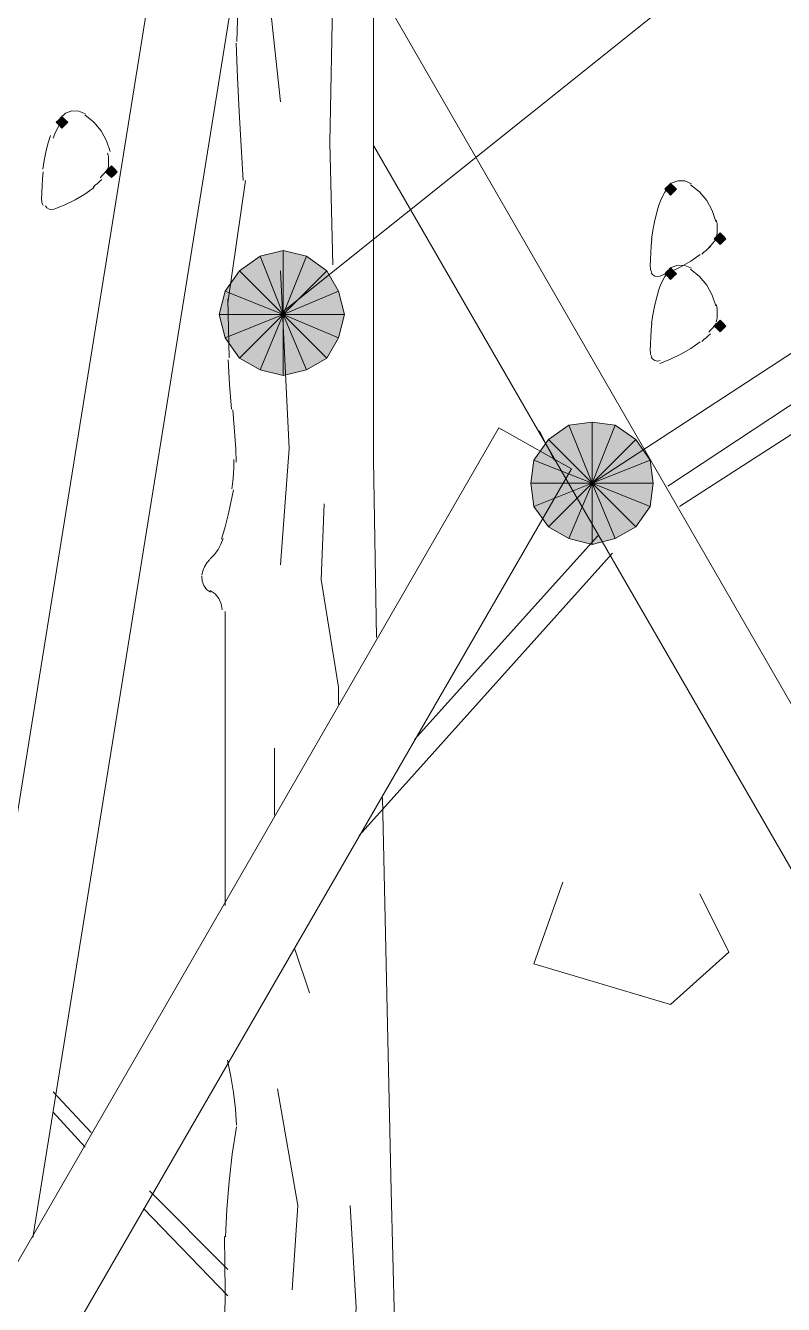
# Model space of a CAD drawing. Header units: millimetres. Extents: x 0 to 420, y 0 to 297.
# Drawn here: x 94.96 to 100.47, y 75.44 to 84.73 of the extents above; entities that cross this region are included whole.
import ezdxf

# ---------------------------------------------------------------- set-up
doc = ezdxf.new("R2010")
doc.units = ezdxf.units.MM

msp = doc.modelspace()

# ---------------------------------------------------------------- hatches: boundary and pattern name
for points in [[(95.2288, 84.074), (95.2077, 84.0528), (95.1865, 84.0317), (95.2077, 84.0105), (95.2288, 83.9893), (95.25, 84.0105), (95.2712, 84.0317), (95.25, 84.0528), (95.2288, 84.074)], [(95.5887, 83.7142), (95.5675, 83.693), (95.5463, 83.6718), (95.5675, 83.6507), (95.5887, 83.6295), (95.6098, 83.6507), (95.631, 83.6718), (95.6098, 83.693), (95.5887, 83.7142)], [(99.6527, 83.5872), (99.6315, 83.566), (99.6103, 83.5448), (99.6315, 83.5237), (99.6527, 83.5025), (99.6738, 83.5237), (99.695, 83.5448), (99.6738, 83.566), (99.6527, 83.5872)], [(100.0125, 83.2273), (99.9913, 83.2062), (99.9702, 83.185), (99.9913, 83.1638), (100.0125, 83.1427), (100.0337, 83.1638), (100.0548, 83.185), (100.0337, 83.2062), (100.0125, 83.2273)], [(97.0068, 83.058), (96.8375, 83.1003), (96.8375, 82.6347), (97.0068, 83.058)], [(99.6527, 82.9733), (99.6315, 82.9522), (99.6103, 82.931), (99.6315, 82.9098), (99.6527, 82.8887), (99.6738, 82.9098), (99.695, 82.931), (99.6738, 82.9522), (99.6527, 82.9733)], [(100.0125, 82.5923), (99.9913, 82.5712), (99.9702, 82.55), (99.9913, 82.5288), (100.0125, 82.5077), (100.0337, 82.5288), (100.0548, 82.55), (100.0337, 82.5712), (100.0125, 82.5923)], [(99.2505, 81.8303), (99.0812, 81.8515), (99.0812, 81.407), (99.2505, 81.8303)]]:
    msp.add_hatch(color=7).paths.add_polyline_path(points)
h = msp.add_hatch(color=7)
h.paths.add_polyline_path([(96.8375, 83.1003), (96.6682, 83.058), (96.8375, 82.6347), (96.8375, 83.1003)])
h.paths.add_polyline_path([(96.6682, 83.058), (96.8375, 82.6347), (96.52, 82.9522), (96.6682, 83.058)])
h.paths.add_polyline_path([(96.8375, 82.6347), (96.52, 82.9522), (96.4142, 82.804), (96.8375, 82.6347)])
h = msp.add_hatch(color=7)
h.paths.add_polyline_path([(97.282, 82.6347), (97.2397, 82.804), (96.8375, 82.6347), (97.282, 82.6347)])
h.paths.add_polyline_path([(97.2397, 82.804), (96.8375, 82.6347), (97.155, 82.9522), (97.2397, 82.804)])
h.paths.add_polyline_path([(96.8375, 82.6347), (97.155, 82.9522), (97.0068, 83.058), (96.8375, 82.6347)])
h = msp.add_hatch(color=7)
h.paths.add_polyline_path([(96.4142, 82.804), (96.3718, 82.6347), (96.8375, 82.6347), (96.4142, 82.804)])
h.paths.add_polyline_path([(96.3718, 82.6347), (96.8375, 82.6347), (96.4142, 82.4653), (96.3718, 82.6347)])
h.paths.add_polyline_path([(96.8375, 82.6347), (96.4142, 82.4653), (96.52, 82.3172), (96.8375, 82.6347)])
h = msp.add_hatch(color=7)
h.paths.add_polyline_path([(96.52, 82.3172), (96.6682, 82.2325), (96.8375, 82.6347), (96.52, 82.3172)])
h.paths.add_polyline_path([(96.6682, 82.2325), (96.8375, 82.6347), (96.8375, 82.1902), (96.6682, 82.2325)])
h.paths.add_polyline_path([(96.8375, 82.6347), (96.8375, 82.1902), (97.0068, 82.2325), (96.8375, 82.6347)])
h = msp.add_hatch(color=7)
h.paths.add_polyline_path([(97.0068, 82.2325), (97.155, 82.3172), (96.8375, 82.6347), (97.0068, 82.2325)])
h.paths.add_polyline_path([(97.155, 82.3172), (96.8375, 82.6347), (97.2397, 82.4653), (97.155, 82.3172)])
h.paths.add_polyline_path([(96.8375, 82.6347), (97.2397, 82.4653), (97.282, 82.6347), (96.8375, 82.6347)])
h = msp.add_hatch(color=7)
h.paths.add_polyline_path([(99.0812, 81.8515), (98.9118, 81.8303), (99.0812, 81.407), (99.0812, 81.8515)])
h.paths.add_polyline_path([(98.9118, 81.8303), (99.0812, 81.407), (98.7637, 81.7245), (98.9118, 81.8303)])
h.paths.add_polyline_path([(99.0812, 81.407), (98.7637, 81.7245), (98.6578, 81.5763), (99.0812, 81.407)])
h = msp.add_hatch(color=7)
h.paths.add_polyline_path([(99.5257, 81.407), (99.5045, 81.5763), (99.0812, 81.407), (99.5257, 81.407)])
h.paths.add_polyline_path([(99.5045, 81.5763), (99.0812, 81.407), (99.3987, 81.7245), (99.5045, 81.5763)])
h.paths.add_polyline_path([(99.0812, 81.407), (99.3987, 81.7245), (99.2505, 81.8303), (99.0812, 81.407)])
h = msp.add_hatch(color=7)
h.paths.add_polyline_path([(98.6578, 81.5763), (98.6367, 81.407), (99.0812, 81.407), (98.6578, 81.5763)])
h.paths.add_polyline_path([(98.6367, 81.407), (99.0812, 81.407), (98.6578, 81.2377), (98.6367, 81.407)])
h.paths.add_polyline_path([(99.0812, 81.407), (98.6578, 81.2377), (98.7637, 81.0895), (99.0812, 81.407)])
h = msp.add_hatch(color=7)
h.paths.add_polyline_path([(98.7637, 81.0895), (98.9118, 81.0048), (99.0812, 81.407), (98.7637, 81.0895)])
h.paths.add_polyline_path([(98.9118, 81.0048), (99.0812, 81.407), (99.0812, 80.9625), (98.9118, 81.0048)])
h.paths.add_polyline_path([(99.0812, 81.407), (99.0812, 80.9625), (99.2505, 81.0048), (99.0812, 81.407)])
h = msp.add_hatch(color=7)
h.paths.add_polyline_path([(99.2505, 81.0048), (99.3987, 81.0895), (99.0812, 81.407), (99.2505, 81.0048)])
h.paths.add_polyline_path([(99.3987, 81.0895), (99.0812, 81.407), (99.5045, 81.2377), (99.3987, 81.0895)])
h.paths.add_polyline_path([(99.0812, 81.407), (99.5045, 81.2377), (99.5257, 81.407), (99.0812, 81.407)])

# ---------------------------------------------------------------- linework, layer by layer
at = {"lineweight": 13}
for points in [[(96.8375, 82.6558), (113.7497, 96.1813)], [(99.0812, 81.407), (113.7073, 90.9532)], [(94.1705, 74.4643), (96.4988, 88.9212)], [(95.0172, 75.9248), (97.0915, 88.8153), (96.4988, 88.9212)], [(97.5148, 80.2852), (97.4937, 81.5763), (97.4937, 87.884)], [(96.8163, 84.1798), (96.7105, 85.1747), (96.7528, 86.233), (96.9434, 87.4607)], [(97.1973, 82.9945), (97.1762, 83.8835), (97.1973, 85.0053), (97.1973, 85.8097)], [(96.5384, 85.5335), (96.5271, 85.305), (96.517, 85.0765), (96.508, 84.848), (96.5001, 84.6194)], [(111.9717, 59.9652), (97.4937, 85.0688)], [(96.4948, 84.606), (96.5054, 84.3562), (96.5173, 84.1065), (96.5304, 83.8569), (96.5448, 83.6073)], [(95.4004, 84.0932), (95.3521, 84.1135), (95.3015, 84.1145), (95.2539, 84.0971), (95.2148, 84.0623)], [(95.5784, 83.8185), (95.5527, 83.8977), (95.5128, 83.9699), (95.46, 84.0332), (95.3955, 84.0858)], [(95.229, 84.0389), (95.2089, 84.0102), (95.1914, 83.98), (95.1765, 83.9484), (95.1643, 83.9156)], [(95.1442, 83.9358), (95.1262, 83.8757), (95.1112, 83.8147), (95.0992, 83.7531), (95.0901, 83.691)], [(111.5483, 59.5207), (97.4937, 83.8623)], [(95.5675, 83.7459), (95.5671, 83.7615), (95.5658, 83.777), (95.5637, 83.7924), (95.5608, 83.8077)], [(95.0928, 83.6708), (95.0875, 83.621), (95.0837, 83.571), (95.0814, 83.5209), (95.0807, 83.4707)], [(95.5054, 83.6281), (95.5204, 83.6436), (95.5349, 83.6596), (95.5488, 83.6761), (95.5622, 83.693)], [(95.5607, 83.6816), (95.5637, 83.6975), (95.5658, 83.7136), (95.5671, 83.7297), (95.5675, 83.7459)], [(95.4544, 83.5605), (95.471, 83.5735), (95.4871, 83.587), (95.5027, 83.6011), (95.5178, 83.6157)], [(96.5623, 83.6083), (96.4353, 82.7193)], [(99.8031, 83.5852), (99.7548, 83.6055), (99.7041, 83.6065), (99.6565, 83.5891), (99.6174, 83.5543)], [(99.9811, 83.3105), (99.9554, 83.3897), (99.9155, 83.4619), (99.8626, 83.5252), (99.7981, 83.5778)], [(95.1724, 83.3992), (95.2495, 83.4304), (95.324, 83.4672), (95.3955, 83.5095), (95.4638, 83.557)], [(99.6317, 83.5521), (99.6116, 83.5234), (99.5941, 83.4932), (99.5792, 83.4616), (99.567, 83.4287)], [(95.0807, 83.4707), (95.0814, 83.4591), (95.0835, 83.4477), (95.087, 83.4366), (95.0918, 83.426)], [(95.108, 83.4247), (95.1199, 83.4098), (95.1357, 83.4002), (95.1539, 83.3967), (95.1727, 83.3998)], [(99.568, 83.4278), (99.5501, 83.3677), (99.5351, 83.3067), (99.523, 83.2451), (99.514, 83.183)], [(99.9913, 83.2591), (99.9909, 83.2746), (99.9896, 83.2901), (99.9875, 83.3056), (99.9846, 83.3208)], [(99.9845, 83.1948), (99.9875, 83.2107), (99.9896, 83.2267), (99.9909, 83.2429), (99.9913, 83.2591)], [(99.5166, 83.184), (99.5113, 83.1341), (99.5075, 83.0841), (99.5053, 83.0341), (99.5045, 82.9839)], [(99.8782, 83.0737), (99.8948, 83.0866), (99.9109, 83.1002), (99.9265, 83.1142), (99.9416, 83.1289)], [(99.9293, 83.1201), (99.9443, 83.1356), (99.9587, 83.1516), (99.9726, 83.1681), (99.986, 83.185)], [(99.5751, 82.9124), (99.6522, 82.9436), (99.7267, 82.9804), (99.7982, 83.0226), (99.8665, 83.0702)], [(96.8163, 80.8143), (96.8798, 81.661), (96.8163, 82.9522)], [(99.5045, 82.9839), (99.5052, 82.9723), (99.5073, 82.9609), (99.5108, 82.9498), (99.5157, 82.9392)], [(99.5107, 82.9379), (99.5225, 82.923), (99.5384, 82.9134), (99.5566, 82.9098), (99.5754, 82.913)], [(99.6317, 82.9383), (99.6116, 82.9096), (99.5941, 82.8793), (99.5792, 82.8477), (99.567, 82.8149)], [(99.8031, 82.9714), (99.7548, 82.9916), (99.7041, 82.9926), (99.6565, 82.9753), (99.6174, 82.9405)], [(99.9811, 82.6967), (99.9554, 82.7758), (99.9155, 82.848), (99.8626, 82.9114), (99.7981, 82.9639)], [(99.7162, 81.2377), (102.2138, 82.8463)], [(96.4334, 82.7471), (96.436, 82.6399), (96.4388, 82.5326), (96.4418, 82.4254), (96.4449, 82.3181)], [(99.568, 82.814), (99.5501, 82.7538), (99.5351, 82.6929), (99.523, 82.6313), (99.514, 82.5692)], [(99.9913, 82.6453), (99.9909, 82.6608), (99.9896, 82.6763), (99.9875, 82.6917), (99.9846, 82.707)], [(99.5166, 82.5702), (99.5113, 82.5203), (99.5075, 82.4703), (99.5053, 82.4202), (99.5045, 82.3701)], [(99.9293, 82.5062), (99.9443, 82.5218), (99.9587, 82.5377), (99.9726, 82.5542), (99.986, 82.5711)], [(99.9845, 82.5809), (99.9875, 82.5969), (99.9896, 82.6129), (99.9909, 82.629), (99.9913, 82.6453)], [(99.8782, 82.4387), (99.8948, 82.4516), (99.9109, 82.4652), (99.9265, 82.4792), (99.9416, 82.4938)], [(99.5045, 82.3701), (99.5052, 82.3585), (99.5073, 82.347), (99.5108, 82.336), (99.5157, 82.3254)], [(99.5751, 82.2774), (99.6522, 82.3086), (99.7267, 82.3454), (99.7982, 82.3876), (99.8665, 82.4352)], [(96.4376, 82.3054), (96.4411, 82.2151), (96.4463, 82.125), (96.4531, 82.0349), (96.4616, 81.945)], [(99.5107, 82.3241), (99.5225, 82.3091), (99.5384, 82.2995), (99.5566, 82.296), (99.5754, 82.2992)], [(99.6315, 81.3858), (101.0073, 82.296)], [(96.4957, 81.5618), (96.4916, 81.6569), (96.486, 81.7519), (96.4787, 81.8467), (96.4697, 81.9415)], [(98.4038, 81.8092), (85.4498, 59.3513)], [(98.4038, 81.8092), (98.933, 81.5128)], [(98.806, 81.5763), (98.7002, 81.788)], [(96.4622, 81.3672), (96.4701, 81.4199), (96.4752, 81.4729), (96.4775, 81.5261), (96.4771, 81.5793)], [(98.933, 81.5128), (85.7885, 58.7587)], [(96.3892, 81.0015), (96.4145, 81.0898), (96.4372, 81.1787), (96.4571, 81.2683), (96.4743, 81.3585)], [(97.2397, 79.7983), (97.2397, 79.9253), (97.1127, 80.7085), (97.1338, 81.2588)], [(96.307, 80.8575), (96.3376, 80.8894), (96.3635, 80.9249), (96.3844, 80.9635), (96.4, 81.0049)], [(97.79, 79.5443), (99.1235, 81.026)], [(97.3878, 78.8458), (99.2293, 80.899)], [(96.3036, 80.8521), (96.2816, 80.828), (96.2643, 80.8005), (96.2523, 80.7704), (96.2459, 80.7384)], [(96.2455, 80.7315), (96.2471, 80.6963), (96.2588, 80.6637), (96.2796, 80.6361), (96.3082, 80.6154)], [(96.393, 80.4863), (96.387, 80.5297), (96.3697, 80.5691), (96.3425, 80.6024), (96.3066, 80.6276)], [(96.4142, 80.4757), (96.4142, 78.3378)], [(96.774, 78.994), (96.774, 79.0575), (96.774, 79.4808)], [(98.0017, 58.4623), (97.7477, 59.6053), (97.6418, 60.8542), (97.6418, 62.9497), (97.6418, 65.4262), (97.7477, 69.6383), (97.7477, 72.4747), (97.7053, 72.9403), (97.6207, 76.2635), (97.5572, 79.121)], [(98.8695, 78.5072), (98.6578, 77.9145), (99.6527, 77.6182), (100.076, 77.9992), (99.8643, 78.4225)], [(97.028, 77.7028), (96.9222, 78.0203)], [(96.4973, 76.7405), (96.4899, 76.8596), (96.4764, 76.9782), (96.4569, 77.0959), (96.4315, 77.2125)], [(95.4405, 76.6868), (95.1653, 76.9832)], [(96.901, 75.5438), (96.9434, 76.1577), (96.7952, 77.0043)], [(95.3982, 76.581), (95.1653, 76.835)], [(96.497, 76.7299), (96.4668, 76.5311), (96.4434, 76.3314), (96.4268, 76.1311), (96.4171, 75.9302)], [(96.4353, 75.692), (95.8638, 76.2635)], [(97.1338, 73.3637), (97.3032, 74.295), (97.3667, 75.4168), (97.3243, 76.1577)], [(96.4353, 75.5015), (95.8215, 76.1365)], [(96.4103, 75.1341), (96.4132, 75.3337), (96.4142, 75.5332), (96.4132, 75.7328), (96.4103, 75.9324)]]:
    msp.add_lwpolyline(points, dxfattribs=at)
at = {"lineweight": 0}
for points in [[(95.2288, 84.074), (95.2077, 84.0528), (95.1865, 84.0317), (95.2077, 84.0105), (95.2288, 83.9893), (95.25, 84.0105), (95.2712, 84.0317), (95.25, 84.0528)], [(95.5887, 83.7142), (95.5675, 83.693), (95.5463, 83.6718), (95.5675, 83.6507), (95.5887, 83.6295), (95.6098, 83.6507), (95.631, 83.6718), (95.6098, 83.693)], [(99.6527, 83.5872), (99.6315, 83.566), (99.6103, 83.5448), (99.6315, 83.5237), (99.6527, 83.5025), (99.6738, 83.5237), (99.695, 83.5448), (99.6738, 83.566)], [(100.0125, 83.2273), (99.9913, 83.2062), (99.9702, 83.185), (99.9913, 83.1638), (100.0125, 83.1427), (100.0337, 83.1638), (100.0548, 83.185), (100.0337, 83.2062)], [(96.6682, 83.058), (96.8375, 82.6347), (96.52, 82.9522)], [(96.8375, 83.1003), (96.6682, 83.058), (96.8375, 82.6347)], [(97.0068, 83.058), (96.8375, 83.1003), (96.8375, 82.6347)], [(96.8375, 82.6347), (97.155, 82.9522), (97.0068, 83.058)], [(96.8375, 82.6347), (96.52, 82.9522), (96.4142, 82.804)], [(97.2397, 82.804), (96.8375, 82.6347), (97.155, 82.9522)], [(99.6527, 82.9733), (99.6315, 82.9522), (99.6103, 82.931), (99.6315, 82.9098), (99.6527, 82.8887), (99.6738, 82.9098), (99.695, 82.931), (99.6738, 82.9522)], [(96.4142, 82.804), (96.3718, 82.6347), (96.8375, 82.6347)], [(97.282, 82.6347), (97.2397, 82.804), (96.8375, 82.6347)], [(96.3718, 82.6347), (96.8375, 82.6347), (96.4142, 82.4653)], [(96.8375, 82.6347), (96.4142, 82.4653), (96.52, 82.3172)], [(96.52, 82.3172), (96.6682, 82.2325), (96.8375, 82.6347)], [(96.6682, 82.2325), (96.8375, 82.6347), (96.8375, 82.1902)], [(96.8375, 82.6347), (96.8375, 82.1902), (97.0068, 82.2325)], [(97.0068, 82.2325), (97.155, 82.3172), (96.8375, 82.6347)], [(97.155, 82.3172), (96.8375, 82.6347), (97.2397, 82.4653)], [(96.8375, 82.6347), (97.2397, 82.4653), (97.282, 82.6347)], [(100.0125, 82.5923), (99.9913, 82.5712), (99.9702, 82.55), (99.9913, 82.5288), (100.0125, 82.5077), (100.0337, 82.5288), (100.0548, 82.55), (100.0337, 82.5712)], [(98.9118, 81.8303), (99.0812, 81.407), (98.7637, 81.7245)], [(99.0812, 81.8515), (98.9118, 81.8303), (99.0812, 81.407)], [(99.2505, 81.8303), (99.0812, 81.8515), (99.0812, 81.407)], [(99.0812, 81.407), (99.3987, 81.7245), (99.2505, 81.8303)], [(99.0812, 81.407), (98.7637, 81.7245), (98.6578, 81.5763)], [(99.5045, 81.5763), (99.0812, 81.407), (99.3987, 81.7245)], [(98.6578, 81.5763), (98.6367, 81.407), (99.0812, 81.407)], [(99.5257, 81.407), (99.5045, 81.5763), (99.0812, 81.407)], [(98.6367, 81.407), (99.0812, 81.407), (98.6578, 81.2377)], [(99.0812, 81.407), (98.6578, 81.2377), (98.7637, 81.0895)], [(98.7637, 81.0895), (98.9118, 81.0048), (99.0812, 81.407)], [(98.9118, 81.0048), (99.0812, 81.407), (99.0812, 80.9625)], [(99.0812, 81.407), (99.0812, 80.9625), (99.2505, 81.0048)], [(99.2505, 81.0048), (99.3987, 81.0895), (99.0812, 81.407)], [(99.3987, 81.0895), (99.0812, 81.407), (99.5045, 81.2377)], [(99.0812, 81.407), (99.5045, 81.2377), (99.5257, 81.407)]]:
    msp.add_lwpolyline(points, close=True, dxfattribs=at)

doc.saveas('drawing.dxf')
